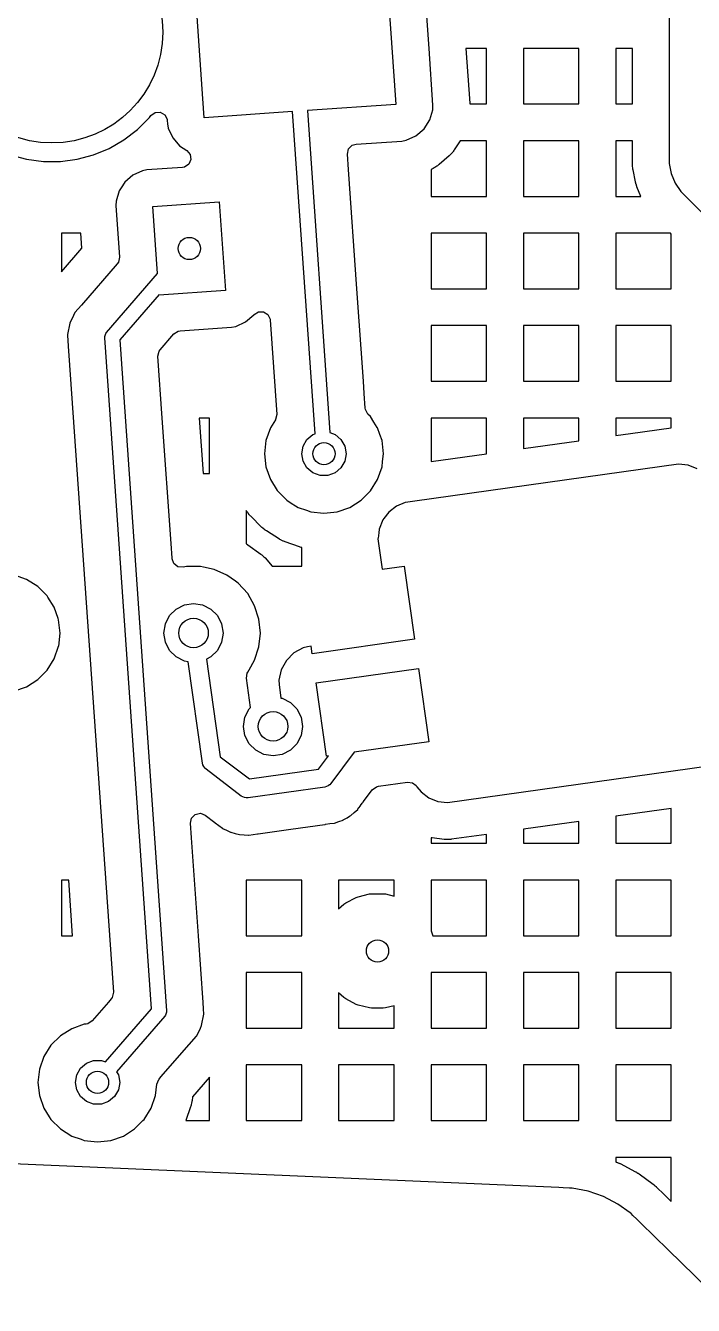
# Model space of a CAD drawing. Extents: x 2.49 to 8.57, y -5.87 to -1.87.
# Drawn here: x 4.593 to 4.949, y -4.912 to -4.23 of the extents above; entities that cross this region are included whole.
import ezdxf

# ---------------------------------------------------------------- set-up
doc = ezdxf.new("R2010")
doc.units = 0
doc.header["$MEASUREMENT"] = 0
doc.layers.add('BLACK', color=7, linetype='CONTINUOUS')

msp = doc.modelspace()

# ---------------------------------------------------------------- linework, layer by layer
at = {"layer": 'BLACK', "linetype": 'CONTINUOUS'}
for p, q in [((4.93635, -3.86478), (4.93635, -4.29839)), ((4.68854, -4.27941), (4.68178, -4.18285)), ((4.78676, -4.21661), (4.79065, -4.27227)), ((4.80832, -4.24244), (4.8063, -4.21363)), ((4.81044, -4.27277), (4.80832, -4.24244)), ((4.83898, -4.24244), (4.82797, -4.24244)), ((4.82797, -4.24244), (4.83001, -4.27167)), ((4.83898, -4.27205), (4.83898, -4.24244)), ((4.8882, -4.24244), (4.85859, -4.24244)), ((4.85859, -4.24244), (4.85859, -4.27205)), ((4.8882, -4.27205), (4.8882, -4.24244)), ((4.91674, -4.24244), (4.9078, -4.24244)), ((4.9078, -4.24244), (4.9078, -4.27205)), ((4.91674, -4.27205), (4.91674, -4.24244)), ((4.79065, -4.27227), (4.74352, -4.27556)), ((4.81035, -4.27513), (4.81044, -4.27277)), ((4.83001, -4.27167), (4.83002, -4.2718)), ((4.83002, -4.2718), (4.83003, -4.27205)), ((4.83003, -4.27205), (4.83898, -4.27205)), ((4.85859, -4.27205), (4.8882, -4.27205)), ((4.9078, -4.27205), (4.91674, -4.27205)), ((4.65294, -4.2857), (4.65932, -4.27931)), ((4.65932, -4.27931), (4.66014, -4.27825)), ((4.65932, -4.27931), (4.65932, -4.27931)), ((4.65932, -4.27931), (4.65932, -4.27931)), ((4.66014, -4.27825), (4.66236, -4.27662)), ((4.66236, -4.27662), (4.66511, -4.27646)), ((4.66511, -4.27646), (4.66751, -4.27781)), ((4.66751, -4.27781), (4.6688, -4.28024)), ((4.73566, -4.27611), (4.68854, -4.27941)), ((4.74766, -4.44764), (4.73566, -4.27611)), ((4.74352, -4.27556), (4.75551, -4.44708)), ((4.80874, -4.28056), (4.81035, -4.27513)), ((4.64577, -4.2912), (4.65294, -4.2857)), ((4.65294, -4.2857), (4.65294, -4.2857)), ((4.65294, -4.2857), (4.65294, -4.2857)), ((4.6688, -4.28024), (4.66889, -4.28088)), ((4.66889, -4.28088), (4.66901, -4.28266)), ((4.66901, -4.28266), (4.66901, -4.28266)), ((4.66901, -4.28266), (4.66943, -4.28498)), ((4.66943, -4.28498), (4.66943, -4.28498)), ((4.66943, -4.28498), (4.67177, -4.29014)), ((4.80138, -4.28903), (4.80567, -4.28533)), ((4.80567, -4.28533), (4.80874, -4.28056)), ((4.63795, -4.29572), (4.64577, -4.2912)), ((4.67177, -4.29014), (4.67177, -4.29014)), ((4.67177, -4.29014), (4.6747, -4.29354)), ((4.76942, -4.2935), (4.7939, -4.29179)), ((4.7939, -4.29179), (4.79623, -4.29138)), ((4.79623, -4.29138), (4.80138, -4.28903)), ((4.82492, -4.29165), (4.82177, -4.29654)), ((4.83898, -4.29165), (4.82492, -4.29165)), ((4.83898, -4.32126), (4.83898, -4.29165)), ((4.8882, -4.29165), (4.85859, -4.29165)), ((4.85859, -4.29165), (4.85859, -4.32126)), ((4.8882, -4.32126), (4.8882, -4.29165)), ((4.91674, -4.29165), (4.9078, -4.29165)), ((4.9078, -4.29165), (4.9078, -4.32126)), ((4.91674, -4.3043), (4.91674, -4.29165)), ((4.5852, -4.29917), (4.59392, -4.30151)), ((4.62087, -4.30151), (4.6296, -4.29917)), ((4.6296, -4.29917), (4.63795, -4.29572)), ((4.6747, -4.29354), (4.67547, -4.29443)), ((4.67547, -4.29443), (4.67927, -4.29688)), ((4.67927, -4.29688), (4.68107, -4.29896)), ((4.68107, -4.29896), (4.68145, -4.30168)), ((4.76489, -4.29871), (4.76548, -4.29603)), ((4.76547, -4.30693), (4.76489, -4.29871)), ((4.76548, -4.29603), (4.76743, -4.29408)), ((4.76743, -4.29408), (4.76942, -4.2935)), ((4.81902, -4.29971), (4.81367, -4.30433)), ((4.81927, -4.29947), (4.81902, -4.29971)), ((4.81977, -4.29897), (4.81927, -4.29947)), ((4.82001, -4.29872), (4.81977, -4.29897)), ((4.82093, -4.29766), (4.82001, -4.29872)), ((4.82115, -4.29739), (4.82093, -4.29766)), ((4.82157, -4.29683), (4.82115, -4.29739)), ((4.82177, -4.29654), (4.82157, -4.29683)), ((4.93635, -4.29839), (4.93635, -4.30382)), ((4.59392, -4.30151), (4.60288, -4.30269)), ((4.60288, -4.30269), (4.60288, -4.30269)), ((4.60288, -4.30269), (4.61192, -4.30269)), ((4.61192, -4.30269), (4.62087, -4.30151)), ((4.61192, -4.30269), (4.61192, -4.30269)), ((4.67696, -4.30585), (4.658, -4.30717)), ((4.67799, -4.30566), (4.67696, -4.30585)), ((4.68031, -4.30418), (4.67799, -4.30566)), ((4.68145, -4.30168), (4.68031, -4.30418)), ((4.76991, -4.37047), (4.76547, -4.30693)), ((4.81014, -4.30659), (4.80938, -4.30693)), ((4.80938, -4.30693), (4.80938, -4.32126)), ((4.81045, -4.30643), (4.81014, -4.30659)), ((4.81107, -4.3061), (4.81045, -4.30643)), ((4.81137, -4.30592), (4.81107, -4.3061)), ((4.81255, -4.30516), (4.81137, -4.30592)), ((4.81283, -4.30496), (4.81255, -4.30516)), ((4.8134, -4.30454), (4.81283, -4.30496)), ((4.81367, -4.30433), (4.8134, -4.30454)), ((4.91675, -4.30454), (4.91674, -4.3043)), ((4.91677, -4.30502), (4.91675, -4.30454)), ((4.91679, -4.30526), (4.91677, -4.30502)), ((4.91688, -4.30622), (4.91679, -4.30526)), ((4.91691, -4.30646), (4.91688, -4.30622)), ((4.91698, -4.30694), (4.91691, -4.30646)), ((4.91702, -4.30717), (4.91698, -4.30694)), ((4.93635, -4.30382), (4.93635, -4.30382)), ((4.93635, -4.30382), (4.93635, -4.30382)), ((4.93635, -4.30382), (4.93741, -4.30915)), ((4.64623, -4.31364), (4.64424, -4.31673)), ((4.65052, -4.30994), (4.64623, -4.31364)), ((4.65568, -4.30759), (4.65052, -4.30994)), ((4.65052, -4.30994), (4.65052, -4.30994)), ((4.658, -4.30717), (4.65568, -4.30759)), ((4.65568, -4.30759), (4.65568, -4.30759)), ((4.658, -4.30717), (4.658, -4.30717)), ((4.91827, -4.31345), (4.91702, -4.30717)), ((4.91832, -4.31368), (4.91827, -4.31345)), ((4.91844, -4.31415), (4.91832, -4.31368)), ((4.93741, -4.30915), (4.93741, -4.30915)), ((4.93741, -4.30915), (4.93949, -4.31417)), ((4.64316, -4.3184), (4.64156, -4.32384)), ((4.64325, -4.31827), (4.64316, -4.3184)), ((4.64424, -4.31673), (4.64325, -4.31827)), ((4.91851, -4.31438), (4.91844, -4.31415)), ((4.91878, -4.3153), (4.91851, -4.31438)), ((4.91886, -4.31553), (4.91878, -4.3153)), ((4.91902, -4.31598), (4.91886, -4.31553)), ((4.91911, -4.31621), (4.91902, -4.31598)), ((4.9212, -4.32126), (4.91911, -4.31621)), ((4.93949, -4.31417), (4.9425, -4.31869)), ((4.9425, -4.31869), (4.9425, -4.31869)), ((4.9425, -4.31869), (5.08038, -4.45656)), ((4.64156, -4.32384), (4.64147, -4.32619)), ((4.64147, -4.32619), (4.64147, -4.32619)), ((4.64147, -4.32619), (4.64338, -4.3536)), ((4.66126, -4.3267), (4.6966, -4.32423)), ((4.66375, -4.36238), (4.66126, -4.3267)), ((4.6966, -4.32423), (4.6999, -4.37136)), ((4.80938, -4.32126), (4.83898, -4.32126)), ((4.85859, -4.32126), (4.8882, -4.32126)), ((4.9078, -4.32126), (4.9212, -4.32126)), ((4.62284, -4.34087), (4.61253, -4.34087)), ((4.61253, -4.34087), (4.61253, -4.36139)), ((4.6234, -4.34888), (4.62284, -4.34087)), ((4.83898, -4.34087), (4.80938, -4.34087)), ((4.80938, -4.34087), (4.80938, -4.37047)), ((4.83898, -4.37047), (4.83898, -4.34087)), ((4.8882, -4.34087), (4.85859, -4.34087)), ((4.85859, -4.34087), (4.85859, -4.37047)), ((4.8882, -4.37047), (4.8882, -4.34087)), ((4.93696, -4.34087), (4.9078, -4.34087)), ((4.9078, -4.34087), (4.9078, -4.37047)), ((4.93741, -4.34132), (4.93696, -4.34087)), ((4.93741, -4.37047), (4.93741, -4.34132)), ((4.61253, -4.36139), (4.6234, -4.34888)), ((4.64338, -4.3536), (4.6428, -4.35629)), ((4.6422, -4.35714), (4.6231, -4.37911)), ((4.6428, -4.35629), (4.6422, -4.35714)), ((4.63651, -4.39372), (4.66375, -4.36238)), ((4.66453, -4.37349), (4.64352, -4.39766)), ((4.66455, -4.37383), (4.66453, -4.37349)), ((4.6999, -4.37136), (4.66455, -4.37383)), ((4.77335, -4.41969), (4.76991, -4.37047)), ((4.80938, -4.37047), (4.83898, -4.37047)), ((4.85859, -4.37047), (4.8882, -4.37047)), ((4.9078, -4.37047), (4.93741, -4.37047)), ((4.6231, -4.37911), (4.6196, -4.38314)), ((4.6231, -4.37911), (4.6231, -4.37911)), ((4.61885, -4.38468), (4.61687, -4.38874)), ((4.6196, -4.38314), (4.61885, -4.38468)), ((4.61885, -4.38468), (4.61885, -4.38468)), ((4.70548, -4.39047), (4.71063, -4.38812)), ((4.71063, -4.38812), (4.71492, -4.38442)), ((4.71492, -4.38442), (4.71512, -4.3842)), ((4.71492, -4.38442), (4.71492, -4.38442)), ((4.71512, -4.3842), (4.71743, -4.38271)), ((4.71743, -4.38271), (4.72018, -4.38272)), ((4.72018, -4.38272), (4.72249, -4.38421)), ((4.72249, -4.38421), (4.72363, -4.38671)), ((4.72363, -4.38671), (4.72367, -4.38706)), ((4.72367, -4.38706), (4.72719, -4.43735)), ((4.61687, -4.38874), (4.61568, -4.39485)), ((4.61568, -4.39485), (4.61568, -4.39485)), ((4.61568, -4.39485), (4.6157, -4.39516)), ((4.6157, -4.39516), (4.6157, -4.39516)), ((4.6157, -4.39516), (4.61611, -4.40097)), ((4.61687, -4.38874), (4.61687, -4.38874)), ((4.63558, -4.39581), (4.63606, -4.39435)), ((4.63606, -4.39435), (4.63651, -4.39372)), ((4.66507, -4.4029), (4.6724, -4.39447)), ((4.6724, -4.39447), (4.67472, -4.39298)), ((4.67472, -4.39298), (4.67575, -4.3928)), ((4.67575, -4.3928), (4.70315, -4.39088)), ((4.70315, -4.39088), (4.70548, -4.39047)), ((4.83898, -4.39008), (4.80938, -4.39008)), ((4.80938, -4.39008), (4.80938, -4.41969)), ((4.83898, -4.41969), (4.83898, -4.39008)), ((4.8882, -4.39008), (4.85859, -4.39008)), ((4.85859, -4.39008), (4.85859, -4.41969)), ((4.8882, -4.41969), (4.8882, -4.39008)), ((4.93741, -4.39008), (4.9078, -4.39008)), ((4.9078, -4.39008), (4.9078, -4.41969)), ((4.93741, -4.41969), (4.93741, -4.39008)), ((4.61611, -4.40097), (4.61611, -4.40097)), ((4.61611, -4.40097), (4.64017, -4.74509)), ((4.63555, -4.39658), (4.63558, -4.39581)), ((4.66054, -4.75388), (4.63555, -4.39658)), ((4.64352, -4.39766), (4.66851, -4.75495)), ((4.66389, -4.40644), (4.66448, -4.40375)), ((4.66619, -4.43929), (4.66389, -4.40644)), ((4.66448, -4.40375), (4.66507, -4.4029)), ((4.77381, -4.42632), (4.77335, -4.41969)), ((4.80938, -4.41969), (4.83898, -4.41969)), ((4.85859, -4.41969), (4.8882, -4.41969)), ((4.9078, -4.41969), (4.93741, -4.41969)), ((4.77435, -4.43405), (4.77381, -4.42632)), ((4.77445, -4.43474), (4.77435, -4.43405)), ((4.77577, -4.43716), (4.77445, -4.43474)), ((4.67086, -4.50619), (4.66619, -4.43929)), ((4.69134, -4.43929), (4.68584, -4.43929)), ((4.68584, -4.43929), (4.68791, -4.4689)), ((4.69134, -4.4689), (4.69134, -4.43929)), ((4.72645, -4.44029), (4.72378, -4.44455)), ((4.7266, -4.44004), (4.72645, -4.44029)), ((4.72719, -4.43735), (4.7266, -4.44004)), ((4.77715, -4.43853), (4.77577, -4.43716)), ((4.77897, -4.44144), (4.77715, -4.43853)), ((4.78075, -4.44426), (4.77897, -4.44144)), ((4.83898, -4.43929), (4.80938, -4.43929)), ((4.80938, -4.43929), (4.80938, -4.4625)), ((4.83898, -4.45559), (4.83898, -4.43929)), ((4.8882, -4.43929), (4.85859, -4.43929)), ((4.85859, -4.43929), (4.85859, -4.45559)), ((4.8882, -4.44867), (4.8882, -4.43929)), ((4.93741, -4.43929), (4.9078, -4.43929)), ((4.9078, -4.43929), (4.9078, -4.44867)), ((4.93741, -4.44451), (4.93741, -4.43929)), ((4.72378, -4.44455), (4.72143, -4.45125)), ((4.7433, -4.45072), (4.74645, -4.44808)), ((4.74645, -4.44808), (4.74766, -4.44764)), ((4.75551, -4.44708), (4.75826, -4.44808)), ((4.75826, -4.44808), (4.7614, -4.45072)), ((4.78093, -4.44455), (4.78075, -4.44426)), ((4.78214, -4.44803), (4.78093, -4.44455)), ((4.78327, -4.45125), (4.78214, -4.44803)), ((4.8882, -4.45143), (4.8882, -4.44867)), ((4.9078, -4.44867), (4.91558, -4.44758)), ((4.91558, -4.44758), (4.93741, -4.44451)), ((4.72143, -4.45125), (4.72064, -4.45831)), ((4.72143, -4.45125), (4.72143, -4.45125)), ((4.74054, -4.45831), (4.74125, -4.45427)), ((4.74125, -4.45427), (4.7433, -4.45072)), ((4.7614, -4.45072), (4.76345, -4.45427)), ((4.76345, -4.45427), (4.76416, -4.45831)), ((4.78407, -4.45831), (4.78327, -4.45125)), ((4.78327, -4.45125), (4.78327, -4.45125)), ((4.83898, -4.45834), (4.83898, -4.45559)), ((4.85859, -4.45559), (4.8882, -4.45143)), ((4.72064, -4.45831), (4.72064, -4.45831)), ((4.72064, -4.45831), (4.72143, -4.46536)), ((4.74125, -4.46235), (4.74054, -4.45831)), ((4.7433, -4.4659), (4.74125, -4.46235)), ((4.76345, -4.46235), (4.7614, -4.4659)), ((4.76416, -4.45831), (4.76345, -4.46235)), ((4.78327, -4.46536), (4.78359, -4.4625)), ((4.78359, -4.4625), (4.78407, -4.45831)), ((4.78407, -4.45831), (4.78407, -4.45831)), ((4.80938, -4.4625), (4.83898, -4.45834)), ((4.68791, -4.4689), (4.69134, -4.4689)), ((4.72143, -4.46536), (4.72143, -4.46536)), ((4.72143, -4.46536), (4.72378, -4.47207)), ((4.74645, -4.46854), (4.7433, -4.4659)), ((4.7503, -4.46994), (4.74645, -4.46854)), ((4.7544, -4.46994), (4.7503, -4.46994)), ((4.75826, -4.46854), (4.7544, -4.46994)), ((4.7614, -4.4659), (4.75826, -4.46854)), ((4.78093, -4.47207), (4.78327, -4.46536)), ((4.78327, -4.46536), (4.78327, -4.46536)), ((4.94119, -4.46378), (4.80083, -4.4835)), ((4.94634, -4.46441), (4.94119, -4.46378)), ((4.94119, -4.46378), (4.94119, -4.46378)), ((4.94119, -4.46378), (4.94119, -4.46378)), ((4.95115, -4.46635), (4.94634, -4.46441)), ((4.72378, -4.47207), (4.72741, -4.47784)), ((4.77715, -4.47808), (4.78093, -4.47207)), ((4.72741, -4.47784), (4.72756, -4.47808)), ((4.72756, -4.47808), (4.73258, -4.4831)), ((4.73258, -4.4831), (4.73496, -4.4846)), ((4.76611, -4.48688), (4.77213, -4.4831)), ((4.77213, -4.4831), (4.77715, -4.47808)), ((4.7971, -4.48403), (4.7957, -4.48422)), ((4.80083, -4.4835), (4.7971, -4.48403)), ((4.7971, -4.48403), (4.7971, -4.48403)), ((4.80083, -4.4835), (4.80083, -4.4835)), ((4.71125, -4.48898), (4.71095, -4.48851)), ((4.71095, -4.48851), (4.71095, -4.50619)), ((4.7114, -4.48921), (4.71125, -4.48898)), ((4.71172, -4.48966), (4.7114, -4.48921)), ((4.71188, -4.48988), (4.71172, -4.48966)), ((4.71257, -4.49074), (4.71188, -4.48988)), ((4.71275, -4.49095), (4.71257, -4.49074)), ((4.71311, -4.49136), (4.71275, -4.49095)), ((4.73496, -4.4846), (4.73726, -4.48605)), ((4.73726, -4.48605), (4.73859, -4.48688)), ((4.73859, -4.48688), (4.74296, -4.48841)), ((4.74296, -4.48841), (4.74529, -4.48923)), ((4.74529, -4.48923), (4.74529, -4.48923)), ((4.74529, -4.48923), (4.75235, -4.49002)), ((4.75235, -4.49002), (4.75941, -4.48923)), ((4.75235, -4.49002), (4.75235, -4.49002)), ((4.75235, -4.49002), (4.75235, -4.49002)), ((4.75941, -4.48923), (4.76611, -4.48688)), ((4.75941, -4.48923), (4.75941, -4.48923)), ((4.75941, -4.48923), (4.75941, -4.48923)), ((4.78683, -4.48945), (4.78424, -4.49288)), ((4.79092, -4.48625), (4.78683, -4.48945)), ((4.7957, -4.48422), (4.79092, -4.48625)), ((4.79092, -4.48625), (4.79092, -4.48625)), ((4.7957, -4.48422), (4.7957, -4.48422)), ((4.7133, -4.49156), (4.71311, -4.49136)), ((4.7191, -4.49736), (4.7133, -4.49156)), ((4.7193, -4.49754), (4.7191, -4.49736)), ((4.71971, -4.49791), (4.7193, -4.49754)), ((4.78371, -4.49359), (4.78177, -4.4984)), ((4.78424, -4.49288), (4.78371, -4.49359)), ((4.78371, -4.49359), (4.78371, -4.49359)), ((4.78424, -4.49288), (4.78424, -4.49288)), ((4.71992, -4.49809), (4.71971, -4.49791)), ((4.72078, -4.49878), (4.71992, -4.49809)), ((4.721, -4.49894), (4.72078, -4.49878)), ((4.72145, -4.49926), (4.721, -4.49894)), ((4.72168, -4.49941), (4.72145, -4.49926)), ((4.72863, -4.50378), (4.72168, -4.49941)), ((4.72886, -4.50391), (4.72863, -4.50378)), ((4.72934, -4.50418), (4.72886, -4.50391)), ((4.72959, -4.50431), (4.72934, -4.50418)), ((4.73058, -4.50479), (4.72959, -4.50431)), ((4.78118, -4.5032), (4.78113, -4.50355)), ((4.78113, -4.50355), (4.78341, -4.51976)), ((4.78151, -4.50046), (4.78118, -4.5032)), ((4.78177, -4.4984), (4.78151, -4.50046)), ((4.67141, -4.514), (4.67086, -4.50619)), ((4.71095, -4.50619), (4.71114, -4.50631)), ((4.71114, -4.50631), (4.71158, -4.50659)), ((4.71158, -4.50659), (4.71179, -4.50674)), ((4.71179, -4.50674), (4.71865, -4.51172)), ((4.73083, -4.5049), (4.73058, -4.50479)), ((4.73134, -4.50511), (4.73083, -4.5049)), ((4.7316, -4.50521), (4.73134, -4.50511)), ((4.73934, -4.50792), (4.7316, -4.50521)), ((4.7396, -4.508), (4.73934, -4.50792)), ((4.74013, -4.50815), (4.7396, -4.508)), ((4.74039, -4.50822), (4.74013, -4.50815)), ((4.74056, -4.50826), (4.74039, -4.50822)), ((4.74056, -4.51811), (4.74056, -4.50826)), ((4.67143, -4.51427), (4.67141, -4.514)), ((4.67238, -4.51684), (4.67143, -4.51427)), ((4.67457, -4.5185), (4.67238, -4.51684)), ((4.71865, -4.51172), (4.71885, -4.51188)), ((4.71885, -4.51188), (4.71925, -4.5122)), ((4.71925, -4.5122), (4.71945, -4.51237)), ((4.71945, -4.51237), (4.72021, -4.51306)), ((4.72021, -4.51306), (4.7204, -4.51323)), ((4.7204, -4.51323), (4.72076, -4.5136)), ((4.72076, -4.5136), (4.72094, -4.51378)), ((4.72094, -4.51378), (4.72483, -4.51811)), ((4.72483, -4.51811), (4.74056, -4.51811)), ((4.78341, -4.51976), (4.79513, -4.51812)), ((4.79513, -4.51812), (4.80061, -4.5571)), ((4.59384, -4.5252), (4.58754, -4.523)), ((4.67731, -4.51871), (4.67457, -4.5185)), ((4.67913, -4.51832), (4.67731, -4.51871)), ((4.68658, -4.51832), (4.67913, -4.51832)), ((4.68813, -4.51865), (4.68658, -4.51832)), ((4.69387, -4.51987), (4.68813, -4.51865)), ((4.70068, -4.5229), (4.69387, -4.51987)), ((4.69387, -4.51987), (4.69387, -4.51987)), ((4.70525, -4.52622), (4.70068, -4.5229)), ((4.70068, -4.5229), (4.70068, -4.5229)), ((4.59985, -4.52898), (4.59384, -4.5252)), ((4.60488, -4.534), (4.59985, -4.52898)), ((4.70671, -4.52728), (4.70525, -4.52622)), ((4.7117, -4.53282), (4.70671, -4.52728)), ((4.60527, -4.53464), (4.60488, -4.534)), ((4.60863, -4.53998), (4.60527, -4.53464)), ((4.67799, -4.5388), (4.68286, -4.53803)), ((4.68286, -4.53803), (4.68772, -4.5388)), ((4.71542, -4.53928), (4.7117, -4.53282)), ((4.60865, -4.54002), (4.60863, -4.53998)), ((4.61074, -4.54599), (4.60865, -4.54002)), ((4.66788, -4.54891), (4.67012, -4.54452)), ((4.67012, -4.54452), (4.6736, -4.54103)), ((4.6736, -4.54103), (4.67799, -4.5388)), ((4.68772, -4.5388), (4.69211, -4.54103)), ((4.69211, -4.54103), (4.6956, -4.54452)), ((4.6956, -4.54452), (4.69783, -4.54891)), ((4.71772, -4.54636), (4.71542, -4.53928)), ((4.611, -4.54672), (4.61074, -4.54599)), ((4.61179, -4.55378), (4.611, -4.54672)), ((4.611, -4.54672), (4.611, -4.54672)), ((4.66711, -4.55377), (4.66788, -4.54891)), ((4.69783, -4.54891), (4.6986, -4.55377)), ((4.7185, -4.55377), (4.71772, -4.54636)), ((4.61101, -4.56073), (4.61179, -4.55378)), ((4.61179, -4.55378), (4.61179, -4.55378)), ((4.66788, -4.55864), (4.66711, -4.55377)), ((4.67012, -4.56303), (4.66788, -4.55864)), ((4.69783, -4.55864), (4.6956, -4.56303)), ((4.6986, -4.55377), (4.69783, -4.55864)), ((4.71772, -4.56119), (4.7185, -4.55377)), ((4.80061, -4.5571), (4.74603, -4.56478)), ((4.60865, -4.56754), (4.611, -4.56084)), ((4.611, -4.56084), (4.61101, -4.56073)), ((4.6736, -4.56651), (4.67012, -4.56303)), ((4.6956, -4.56303), (4.69211, -4.56651)), ((4.71542, -4.56827), (4.71772, -4.56119)), ((4.73634, -4.5644), (4.73232, -4.56839)), ((4.74132, -4.5617), (4.73634, -4.5644)), ((4.74361, -4.56112), (4.74132, -4.5617)), ((4.74547, -4.56086), (4.74361, -4.56112)), ((4.74603, -4.56478), (4.74547, -4.56086)), ((4.60488, -4.57355), (4.60865, -4.56754)), ((4.67799, -4.56875), (4.6736, -4.56651)), ((4.68004, -4.56908), (4.67799, -4.56875)), ((4.68763, -4.62308), (4.68004, -4.56908)), ((4.69211, -4.56651), (4.68978, -4.5677)), ((4.68978, -4.5677), (4.69709, -4.6197)), ((4.71247, -4.57339), (4.71542, -4.56827)), ((4.73232, -4.56839), (4.72959, -4.57335)), ((4.74822, -4.58037), (4.8028, -4.5727)), ((4.8028, -4.5727), (4.80828, -4.61169)), ((4.59384, -4.58235), (4.59985, -4.57857)), ((4.59985, -4.57857), (4.60488, -4.57355)), ((4.7111, -4.57782), (4.7115, -4.5751)), ((4.71329, -4.59341), (4.7111, -4.57782)), ((4.7115, -4.5751), (4.71171, -4.5747)), ((4.71171, -4.5747), (4.71247, -4.57339)), ((4.72959, -4.57335), (4.72836, -4.57889)), ((4.72836, -4.57889), (4.72836, -4.57889)), ((4.72836, -4.57889), (4.72844, -4.58125)), ((4.58714, -4.5847), (4.59384, -4.58235)), ((4.72844, -4.58125), (4.72844, -4.58125)), ((4.72844, -4.58125), (4.72945, -4.5884)), ((4.7537, -4.61936), (4.74822, -4.58037)), ((4.72945, -4.5884), (4.73009, -4.5885)), ((4.73009, -4.5885), (4.73448, -4.59074)), ((4.73448, -4.59074), (4.73797, -4.59422)), ((4.70948, -4.60348), (4.71025, -4.59861)), ((4.71025, -4.59861), (4.71248, -4.59422)), ((4.71248, -4.59422), (4.71329, -4.59341)), ((4.73797, -4.59422), (4.7402, -4.59861)), ((4.7402, -4.59861), (4.74097, -4.60348)), ((4.71025, -4.60835), (4.70948, -4.60348)), ((4.74097, -4.60348), (4.7402, -4.60835)), ((4.71248, -4.61274), (4.71025, -4.60835)), ((4.71597, -4.61622), (4.71248, -4.61274)), ((4.73797, -4.61274), (4.73448, -4.61622)), ((4.7402, -4.60835), (4.73797, -4.61274)), ((4.80828, -4.61169), (4.76847, -4.61728)), ((4.69709, -4.6197), (4.71259, -4.6315)), ((4.72036, -4.61846), (4.71597, -4.61622)), ((4.72523, -4.61923), (4.72036, -4.61846)), ((4.73009, -4.61846), (4.72523, -4.61923)), ((4.73448, -4.61622), (4.73009, -4.61846)), ((4.74939, -4.62632), (4.75472, -4.61921)), ((4.75472, -4.61921), (4.7537, -4.61936)), ((4.76847, -4.61728), (4.75604, -4.63386)), ((4.68784, -4.62397), (4.68763, -4.62308)), ((4.68785, -4.62399), (4.68784, -4.62397)), ((4.68785, -4.624), (4.68785, -4.62399)), ((4.68785, -4.62401), (4.68785, -4.624)), ((4.68833, -4.62483), (4.68785, -4.62401)), ((4.68881, -4.62565), (4.68833, -4.62483)), ((4.68882, -4.62566), (4.68881, -4.62565)), ((4.68883, -4.62567), (4.68882, -4.62566)), ((4.68885, -4.62568), (4.68883, -4.62567)), ((4.68952, -4.62631), (4.68885, -4.62568)), ((4.70826, -4.64057), (4.68952, -4.62631)), ((4.71259, -4.6315), (4.74939, -4.62632)), ((4.81817, -4.64411), (4.95738, -4.62454)), ((4.75604, -4.63386), (4.75539, -4.63457)), ((4.78133, -4.63537), (4.79688, -4.63319)), ((4.79688, -4.63319), (4.7996, -4.63359)), ((4.7996, -4.63359), (4.80141, -4.63501)), ((4.70908, -4.64108), (4.70826, -4.64057)), ((4.75278, -4.63579), (4.71193, -4.64153)), ((4.75372, -4.63556), (4.75278, -4.63579)), ((4.75373, -4.63555), (4.75372, -4.63556)), ((4.75455, -4.63507), (4.75373, -4.63555)), ((4.75373, -4.63555), (4.75373, -4.63555)), ((4.75538, -4.63458), (4.75455, -4.63507)), ((4.75539, -4.63457), (4.75538, -4.63458)), ((4.75538, -4.63458), (4.75538, -4.63458)), ((4.7734, -4.64355), (4.7781, -4.63728)), ((4.7781, -4.63728), (4.78031, -4.63563)), ((4.78031, -4.63563), (4.78133, -4.63537)), ((4.80141, -4.63501), (4.80191, -4.63565)), ((4.80191, -4.63565), (4.80406, -4.63841)), ((4.80406, -4.63841), (4.80406, -4.63841)), ((4.80406, -4.63841), (4.80821, -4.64153)), ((4.70909, -4.64108), (4.70908, -4.64108)), ((4.7091, -4.64109), (4.70909, -4.64108)), ((4.71002, -4.64132), (4.7091, -4.64109)), ((4.71094, -4.64157), (4.71002, -4.64132)), ((4.71095, -4.64156), (4.71094, -4.64157)), ((4.71096, -4.64157), (4.71095, -4.64156)), ((4.71193, -4.64153), (4.71096, -4.64157)), ((4.76852, -4.64927), (4.77031, -4.64767)), ((4.77031, -4.64767), (4.77031, -4.64766)), ((4.77031, -4.64766), (4.77032, -4.64766)), ((4.77031, -4.64767), (4.77031, -4.64767)), ((4.77031, -4.64767), (4.77031, -4.64767)), ((4.77032, -4.64766), (4.77035, -4.64762)), ((4.77035, -4.64762), (4.77091, -4.64687)), ((4.77035, -4.64762), (4.77035, -4.64762)), ((4.77035, -4.64762), (4.77035, -4.64762)), ((4.77091, -4.64687), (4.77178, -4.64571)), ((4.77178, -4.64572), (4.77179, -4.6457)), ((4.77178, -4.64571), (4.77178, -4.64572)), ((4.77179, -4.6457), (4.77277, -4.64439)), ((4.77277, -4.64439), (4.77323, -4.64379)), ((4.77323, -4.64379), (4.77332, -4.64366)), ((4.77323, -4.64379), (4.77323, -4.64379)), ((4.77332, -4.64366), (4.7734, -4.64355)), ((4.80821, -4.64153), (4.80821, -4.64153)), ((4.80821, -4.64153), (4.80821, -4.64153)), ((4.80821, -4.64153), (4.81302, -4.64348)), ((4.81302, -4.64348), (4.81817, -4.64411)), ((4.93741, -4.64715), (4.9078, -4.65131)), ((4.93741, -4.66575), (4.93741, -4.64715)), ((4.68127, -4.65497), (4.68186, -4.65228)), ((4.68186, -4.65228), (4.68381, -4.65034)), ((4.68381, -4.65034), (4.68649, -4.64976)), ((4.68649, -4.64976), (4.68907, -4.65073)), ((4.68907, -4.65073), (4.68909, -4.65074)), ((4.68909, -4.65074), (4.69421, -4.65464)), ((4.75799, -4.65495), (4.76025, -4.65415)), ((4.76025, -4.65415), (4.76251, -4.65336)), ((4.76251, -4.65336), (4.76254, -4.65335)), ((4.76251, -4.65336), (4.76251, -4.65336)), ((4.76254, -4.65335), (4.76255, -4.65334)), ((4.76255, -4.65334), (4.76257, -4.65333)), ((4.76257, -4.65333), (4.76463, -4.65211)), ((4.76257, -4.65333), (4.76257, -4.65333)), ((4.76257, -4.65333), (4.76257, -4.65333)), ((4.76463, -4.65211), (4.76599, -4.65131)), ((4.76599, -4.65131), (4.76669, -4.6509)), ((4.76669, -4.6509), (4.76671, -4.65088)), ((4.76669, -4.6509), (4.76669, -4.6509)), ((4.76671, -4.65088), (4.76672, -4.65087)), ((4.76672, -4.65087), (4.76674, -4.65086)), ((4.76674, -4.65086), (4.76852, -4.64927)), ((4.76674, -4.65086), (4.76674, -4.65086)), ((4.8882, -4.65407), (4.85859, -4.65823)), ((4.8882, -4.66575), (4.8882, -4.65407)), ((4.9078, -4.65131), (4.9078, -4.66575)), ((4.68181, -4.66275), (4.68127, -4.65497)), ((4.69421, -4.65464), (4.69441, -4.6548)), ((4.69441, -4.6548), (4.69637, -4.65628)), ((4.69637, -4.65628), (4.69639, -4.65629)), ((4.69639, -4.65629), (4.69826, -4.65772)), ((4.69826, -4.65772), (4.6983, -4.65774)), ((4.6983, -4.65774), (4.69832, -4.65776)), ((4.69832, -4.65776), (4.69836, -4.65778)), ((4.69836, -4.65778), (4.69836, -4.65778)), ((4.69836, -4.65778), (4.70049, -4.65881)), ((4.70049, -4.65881), (4.70262, -4.65985)), ((4.70262, -4.65985), (4.70262, -4.65985)), ((4.70262, -4.65985), (4.70262, -4.65985)), ((4.70262, -4.65985), (4.70266, -4.65986)), ((4.70266, -4.65986), (4.70268, -4.65987)), ((4.70268, -4.65987), (4.70273, -4.65989)), ((4.70273, -4.65989), (4.70273, -4.65989)), ((4.70273, -4.65989), (4.70273, -4.65989)), ((4.70273, -4.65989), (4.70502, -4.66048)), ((4.70502, -4.66048), (4.70731, -4.66108)), ((4.70731, -4.66108), (4.70731, -4.66108)), ((4.70731, -4.66108), (4.70731, -4.66109)), ((4.70731, -4.66109), (4.70736, -4.66109)), ((4.70736, -4.66109), (4.70738, -4.6611)), ((4.70738, -4.6611), (4.70742, -4.6611)), ((4.70742, -4.6611), (4.70742, -4.6611)), ((4.70742, -4.6611), (4.70742, -4.6611)), ((4.70742, -4.6611), (4.70978, -4.66124)), ((4.70978, -4.66124), (4.70979, -4.66124)), ((4.70979, -4.66124), (4.71215, -4.66138)), ((4.71227, -4.66138), (4.7146, -4.66105)), ((4.7146, -4.66105), (4.71696, -4.66073)), ((4.71696, -4.66073), (4.71705, -4.66072)), ((4.71696, -4.66073), (4.71696, -4.66073)), ((4.71705, -4.66072), (4.7173, -4.66067)), ((4.7173, -4.66067), (4.73468, -4.65823)), ((4.73468, -4.65823), (4.75289, -4.65567)), ((4.75289, -4.65567), (4.75303, -4.65566)), ((4.75303, -4.65566), (4.75319, -4.65563)), ((4.75319, -4.65563), (4.75556, -4.65529)), ((4.75319, -4.65563), (4.75319, -4.65563)), ((4.75556, -4.65529), (4.75793, -4.65496)), ((4.75793, -4.65496), (4.75797, -4.65495)), ((4.75793, -4.65496), (4.75793, -4.65496)), ((4.75793, -4.65496), (4.75793, -4.65496)), ((4.75797, -4.65495), (4.75798, -4.65495)), ((4.75798, -4.65495), (4.75799, -4.65495)), ((4.75799, -4.65495), (4.75799, -4.65495)), ((4.83898, -4.66098), (4.82026, -4.66361)), ((4.83898, -4.66575), (4.83898, -4.66098)), ((4.85859, -4.65823), (4.85859, -4.66575)), ((4.68546, -4.71496), (4.68181, -4.66275)), ((4.71215, -4.66138), (4.71215, -4.66138)), ((4.71215, -4.66138), (4.71215, -4.66138)), ((4.71215, -4.66138), (4.71219, -4.66138)), ((4.71219, -4.66138), (4.71221, -4.66138)), ((4.71221, -4.66138), (4.71226, -4.66138)), ((4.71226, -4.66138), (4.71227, -4.66138)), ((4.71227, -4.66138), (4.71227, -4.66138)), ((4.80967, -4.66281), (4.80938, -4.66275)), ((4.80938, -4.66275), (4.80938, -4.66575)), ((4.80938, -4.66575), (4.83898, -4.66575)), ((4.80999, -4.66286), (4.80967, -4.66281)), ((4.81641, -4.66365), (4.80999, -4.66286)), ((4.81673, -4.66368), (4.81641, -4.66365)), ((4.81738, -4.66371), (4.81673, -4.66368)), ((4.8177, -4.66372), (4.81738, -4.66371)), ((4.81898, -4.66371), (4.8177, -4.66372)), ((4.8193, -4.6637), (4.81898, -4.66371)), ((4.81994, -4.66365), (4.8193, -4.6637)), ((4.82026, -4.66361), (4.81994, -4.66365)), ((4.85859, -4.66575), (4.8882, -4.66575)), ((4.9078, -4.66575), (4.93741, -4.66575)), ((4.61634, -4.68535), (4.61253, -4.68535)), ((4.61253, -4.68535), (4.61253, -4.71496)), ((4.61841, -4.71496), (4.61634, -4.68535)), ((4.74056, -4.68535), (4.71095, -4.68535)), ((4.71095, -4.68535), (4.71095, -4.71496)), ((4.74056, -4.7007), (4.74056, -4.68535)), ((4.78977, -4.68535), (4.76016, -4.68535)), ((4.76016, -4.68535), (4.76016, -4.7007)), ((4.78977, -4.69388), (4.78977, -4.68535)), ((4.83898, -4.68535), (4.80938, -4.68535)), ((4.80938, -4.68535), (4.80938, -4.71231)), ((4.83898, -4.71496), (4.83898, -4.68535)), ((4.8882, -4.68535), (4.85859, -4.68535)), ((4.85859, -4.68535), (4.85859, -4.71496)), ((4.8882, -4.71496), (4.8882, -4.68535)), ((4.93741, -4.68535), (4.9078, -4.68535)), ((4.9078, -4.68535), (4.9078, -4.71496)), ((4.93741, -4.71496), (4.93741, -4.68535)), ((4.76395, -4.69753), (4.76946, -4.69464)), ((4.76946, -4.69464), (4.77056, -4.69423)), ((4.77056, -4.69423), (4.77659, -4.69274)), ((4.77659, -4.69274), (4.77776, -4.6926)), ((4.77776, -4.6926), (4.78397, -4.6926)), ((4.78397, -4.6926), (4.78514, -4.69274)), ((4.78514, -4.69274), (4.78977, -4.69388)), ((4.74056, -4.71231), (4.74056, -4.7007)), ((4.76016, -4.7007), (4.76299, -4.6982)), ((4.76299, -4.6982), (4.76395, -4.69753)), ((4.61253, -4.71496), (4.61841, -4.71496)), ((4.68795, -4.75047), (4.68546, -4.71496)), ((4.71095, -4.71496), (4.74056, -4.71496)), ((4.74056, -4.71496), (4.74056, -4.71231)), ((4.80938, -4.71231), (4.81038, -4.71496)), ((4.81038, -4.71496), (4.83898, -4.71496)), ((4.85859, -4.71496), (4.8882, -4.71496)), ((4.9078, -4.71496), (4.93741, -4.71496)), ((4.74056, -4.73457), (4.71095, -4.73457)), ((4.71095, -4.73457), (4.71095, -4.76417)), ((4.74056, -4.76417), (4.74056, -4.73457)), ((4.83898, -4.73457), (4.80938, -4.73457)), ((4.80938, -4.73457), (4.80938, -4.76417)), ((4.83898, -4.76417), (4.83898, -4.73457)), ((4.8882, -4.73457), (4.85859, -4.73457)), ((4.85859, -4.73457), (4.85859, -4.76417)), ((4.8882, -4.76417), (4.8882, -4.73457)), ((4.93741, -4.73457), (4.9078, -4.73457)), ((4.9078, -4.73457), (4.9078, -4.76417)), ((4.93741, -4.76417), (4.93741, -4.73457)), ((4.63899, -4.74863), (4.6375, -4.75034)), ((4.63958, -4.74778), (4.63899, -4.74863)), ((4.64017, -4.74509), (4.63958, -4.74778)), ((4.76299, -4.74794), (4.76016, -4.74544)), ((4.76016, -4.74544), (4.76016, -4.76417)), ((4.76395, -4.74861), (4.76299, -4.74794)), ((4.76946, -4.7515), (4.76395, -4.74861)), ((4.6375, -4.75034), (4.62879, -4.76036)), ((4.63592, -4.7822), (4.66054, -4.75388)), ((4.66849, -4.75572), (4.668, -4.75718)), ((4.66851, -4.75495), (4.66849, -4.75572)), ((4.68719, -4.76279), (4.68838, -4.75668)), ((4.68819, -4.75391), (4.68795, -4.75047)), ((4.68795, -4.75047), (4.68795, -4.75047)), ((4.68838, -4.75665), (4.68819, -4.75391)), ((4.68838, -4.75668), (4.68838, -4.75665)), ((4.77056, -4.75191), (4.76946, -4.7515)), ((4.77659, -4.7534), (4.77056, -4.75191)), ((4.77776, -4.75354), (4.77659, -4.7534)), ((4.78397, -4.75354), (4.77776, -4.75354)), ((4.78514, -4.7534), (4.78397, -4.75354)), ((4.78977, -4.75226), (4.78514, -4.7534)), ((4.78977, -4.76417), (4.78977, -4.75226)), ((4.62465, -4.76213), (4.61794, -4.76447)), ((4.62565, -4.76201), (4.62465, -4.76213)), ((4.62647, -4.76185), (4.62565, -4.76201)), ((4.62879, -4.76036), (4.62647, -4.76185)), ((4.66755, -4.75781), (4.64186, -4.78737)), ((4.668, -4.75718), (4.66755, -4.75781)), ((4.68652, -4.76417), (4.68719, -4.76279)), ((4.61193, -4.76825), (4.60691, -4.77327)), ((4.61794, -4.76447), (4.61193, -4.76825)), ((4.68061, -4.77283), (4.68446, -4.76839)), ((4.68446, -4.76839), (4.68595, -4.76535)), ((4.68595, -4.76535), (4.68652, -4.76417)), ((4.71095, -4.76417), (4.74056, -4.76417)), ((4.76016, -4.76417), (4.78977, -4.76417)), ((4.80938, -4.76417), (4.83898, -4.76417)), ((4.85859, -4.76417), (4.8882, -4.76417)), ((4.9078, -4.76417), (4.93741, -4.76417)), ((4.60691, -4.77327), (4.60313, -4.77929)), ((4.66552, -4.79018), (4.68061, -4.77283)), ((4.60313, -4.77929), (4.60078, -4.78599)), ((4.62266, -4.78545), (4.6258, -4.78282)), ((4.6258, -4.78282), (4.62965, -4.78141)), ((4.62965, -4.78141), (4.63376, -4.78141)), ((4.63376, -4.78141), (4.63592, -4.7822)), ((4.74056, -4.78378), (4.71095, -4.78378)), ((4.71095, -4.78378), (4.71095, -4.81339)), ((4.74056, -4.81339), (4.74056, -4.78378)), ((4.78977, -4.78378), (4.76016, -4.78378)), ((4.76016, -4.78378), (4.76016, -4.81339)), ((4.78977, -4.81339), (4.78977, -4.78378)), ((4.83898, -4.78378), (4.80938, -4.78378)), ((4.80938, -4.78378), (4.80938, -4.81339)), ((4.83898, -4.81339), (4.83898, -4.78378)), ((4.8882, -4.78378), (4.85859, -4.78378)), ((4.85859, -4.78378), (4.85859, -4.81339)), ((4.8882, -4.81339), (4.8882, -4.78378)), ((4.93741, -4.78378), (4.9078, -4.78378)), ((4.9078, -4.78378), (4.9078, -4.81339)), ((4.93741, -4.81339), (4.93741, -4.78378)), ((4.60078, -4.78599), (4.59999, -4.79305)), ((4.60078, -4.78599), (4.60078, -4.78599)), ((4.61989, -4.79305), (4.62061, -4.78901)), ((4.62061, -4.78901), (4.62266, -4.78545)), ((4.64186, -4.78737), (4.6428, -4.78901)), ((4.6428, -4.78901), (4.64352, -4.79305)), ((4.66447, -4.79138), (4.66552, -4.79018)), ((4.69134, -4.79036), (4.68228, -4.80079)), ((4.69134, -4.81339), (4.69134, -4.79036)), ((4.59999, -4.79305), (4.59999, -4.79305)), ((4.59999, -4.79305), (4.60078, -4.8001)), ((4.62061, -4.79709), (4.61989, -4.79305)), ((4.62266, -4.80064), (4.62061, -4.79709)), ((4.6428, -4.79709), (4.64075, -4.80064)), ((4.64352, -4.79305), (4.6428, -4.79709)), ((4.66263, -4.80009), (4.66331, -4.79404)), ((4.66331, -4.79404), (4.66437, -4.79151)), ((4.66437, -4.79151), (4.66447, -4.79138)), ((4.60078, -4.8001), (4.60078, -4.8001)), ((4.60078, -4.8001), (4.60313, -4.80681)), ((4.6258, -4.80327), (4.62266, -4.80064)), ((4.62965, -4.80468), (4.6258, -4.80327)), ((4.63761, -4.80327), (4.63376, -4.80468)), ((4.64075, -4.80064), (4.63761, -4.80327)), ((4.66028, -4.80681), (4.66262, -4.8001)), ((4.66262, -4.8001), (4.66263, -4.80009)), ((4.68186, -4.80393), (4.68162, -4.805)), ((4.68192, -4.80366), (4.68186, -4.80393)), ((4.68201, -4.80312), (4.68192, -4.80366)), ((4.68205, -4.80285), (4.68201, -4.80312)), ((4.68228, -4.80079), (4.68205, -4.80285)), ((4.60313, -4.80681), (4.60603, -4.81142)), ((4.63376, -4.80468), (4.62965, -4.80468)), ((4.6565, -4.81282), (4.66028, -4.80681)), ((4.68131, -4.80606), (4.67875, -4.81339)), ((4.6814, -4.8058), (4.68131, -4.80606)), ((4.68155, -4.80527), (4.6814, -4.8058)), ((4.68162, -4.805), (4.68155, -4.80527)), ((4.60603, -4.81142), (4.60691, -4.81282)), ((4.60691, -4.81282), (4.61193, -4.81784)), ((4.61193, -4.81784), (4.61794, -4.82162)), ((4.64547, -4.82162), (4.65148, -4.81784)), ((4.65148, -4.81784), (4.65593, -4.81339)), ((4.65593, -4.81339), (4.6565, -4.81282)), ((4.67875, -4.81339), (4.69134, -4.81339)), ((4.71095, -4.81339), (4.74056, -4.81339)), ((4.76016, -4.81339), (4.78977, -4.81339)), ((4.80938, -4.81339), (4.83898, -4.81339)), ((4.85859, -4.81339), (4.8882, -4.81339)), ((4.9078, -4.81339), (4.93741, -4.81339)), ((4.61794, -4.82162), (4.62298, -4.82338)), ((4.62298, -4.82338), (4.62465, -4.82397)), ((4.62465, -4.82397), (4.62465, -4.82397)), ((4.62465, -4.82397), (4.6317, -4.82476)), ((4.6317, -4.82476), (4.63876, -4.82397)), ((4.6317, -4.82476), (4.6317, -4.82476)), ((4.6317, -4.82476), (4.6317, -4.82476)), ((4.63876, -4.82397), (4.64547, -4.82162)), ((4.63876, -4.82397), (4.63876, -4.82397)), ((4.63876, -4.82397), (4.63876, -4.82397)), ((4.87755, -4.84908), (4.56016, -4.83536)), ((4.93741, -4.83299), (4.9078, -4.83299)), ((4.9078, -4.83299), (4.9078, -4.83536)), ((4.9078, -4.83536), (4.9081, -4.83546)), ((4.9081, -4.83546), (4.90827, -4.83553)), ((4.90827, -4.83553), (4.9086, -4.83566)), ((4.9086, -4.83566), (4.90877, -4.83573)), ((4.90877, -4.83573), (4.90943, -4.83601)), ((4.90943, -4.83601), (4.90959, -4.83608)), ((4.90959, -4.83608), (4.90991, -4.83624)), ((4.90991, -4.83624), (4.91007, -4.83632)), ((4.91007, -4.83632), (4.91837, -4.84066)), ((4.93741, -4.85648), (4.93741, -4.83299)), ((4.91837, -4.84066), (4.91853, -4.84074)), ((4.91853, -4.84074), (4.91884, -4.84092)), ((4.91884, -4.84092), (4.91899, -4.84101)), ((4.91899, -4.84101), (4.9196, -4.84139)), ((4.9196, -4.84139), (4.91975, -4.84148)), ((4.91975, -4.84148), (4.92005, -4.84169)), ((4.92005, -4.84169), (4.9202, -4.84179)), ((4.9202, -4.84179), (4.92778, -4.84729)), ((4.87986, -4.84918), (4.87755, -4.84908)), ((4.87755, -4.84908), (4.87755, -4.84908)), ((4.87986, -4.84918), (4.87986, -4.84918)), ((4.88313, -4.84932), (4.87986, -4.84918)), ((4.87986, -4.84918), (4.87986, -4.84918)), ((4.88465, -4.84938), (4.88313, -4.84932)), ((4.88313, -4.84932), (4.88313, -4.84932)), ((4.89314, -4.85101), (4.88465, -4.84938)), ((4.90131, -4.85386), (4.89314, -4.85101)), ((4.92778, -4.84729), (4.92792, -4.84739)), ((4.92792, -4.84739), (4.9282, -4.84762)), ((4.9282, -4.84762), (4.92834, -4.84773)), ((4.92834, -4.84773), (4.92889, -4.84819)), ((4.92889, -4.84819), (4.92902, -4.84831)), ((4.92902, -4.84831), (4.92929, -4.84855)), ((4.92929, -4.84855), (4.92942, -4.84867)), ((4.92942, -4.84867), (4.93043, -4.84966)), ((4.93043, -4.84966), (4.93044, -4.84967)), ((4.93044, -4.84967), (4.93277, -4.85194)), ((4.93277, -4.85194), (4.93519, -4.85431)), ((4.90897, -4.85787), (4.90131, -4.85386)), ((4.90131, -4.85386), (4.90131, -4.85386)), ((4.9155, -4.8626), (4.90897, -4.85787)), ((4.90897, -4.85787), (4.90897, -4.85787)), ((4.90897, -4.85787), (4.90897, -4.85787)), ((4.90897, -4.85787), (4.90897, -4.85787)), ((4.93519, -4.85431), (4.93519, -4.85431)), ((4.93519, -4.85431), (4.93741, -4.85648)), ((4.91597, -4.86295), (4.9155, -4.8626)), ((4.91697, -4.86392), (4.91597, -4.86295)), ((4.91698, -4.86393), (4.91697, -4.86392)), ((4.91907, -4.86597), (4.91698, -4.86393)), ((4.92121, -4.86806), (4.91907, -4.86597)), ((4.91907, -4.86597), (4.91907, -4.86597)), ((4.92121, -4.86807), (4.92121, -4.86806)), ((4.93568, -4.88221), (4.92121, -4.86807)), ((4.96598, -4.91181), (4.93568, -4.88221))]:
    msp.add_line(p, q, dxfattribs=at)
at = {"layer": 'BLACK'}
for centre, radius in [((4.6074, -4.23377), 0.05906), ((4.68058, -4.34903), 0.00591), ((4.75235, -4.45831), 0.00591), ((4.68286, -4.55377), 0.00787), ((4.72523, -4.60348), 0.00787), ((4.78087, -4.72307), 0.00591), ((4.6317, -4.79305), 0.00591)]:
    msp.add_circle(centre, radius, dxfattribs=at)

doc.saveas('drawing.dxf')
